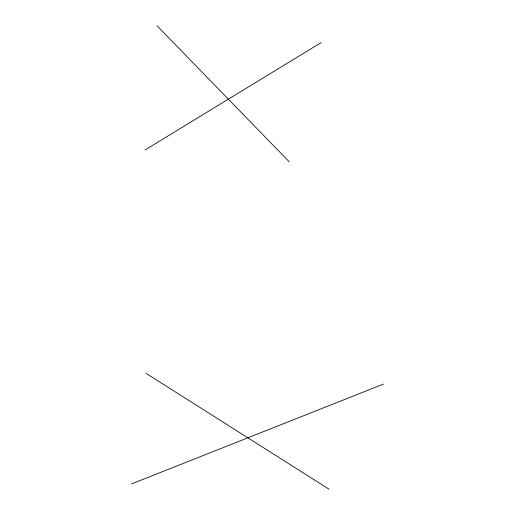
<?xml version="1.0" encoding="UTF-8"?>
<svg xmlns="http://www.w3.org/2000/svg" width="515" height="515" viewBox="0 0 515 515"><rect width="100%" height="100%" fill="white"/><g stroke="black" fill="none" stroke-linecap="round" stroke-linejoin="round"><path stroke-width="0.77" d="M145.05 149.968L321.212 42.545M131.505 483.939L383.495 384.074M146.093 373.375L329.137 489.25M156.998 25.75L289.198 161.749"/></g></svg>
